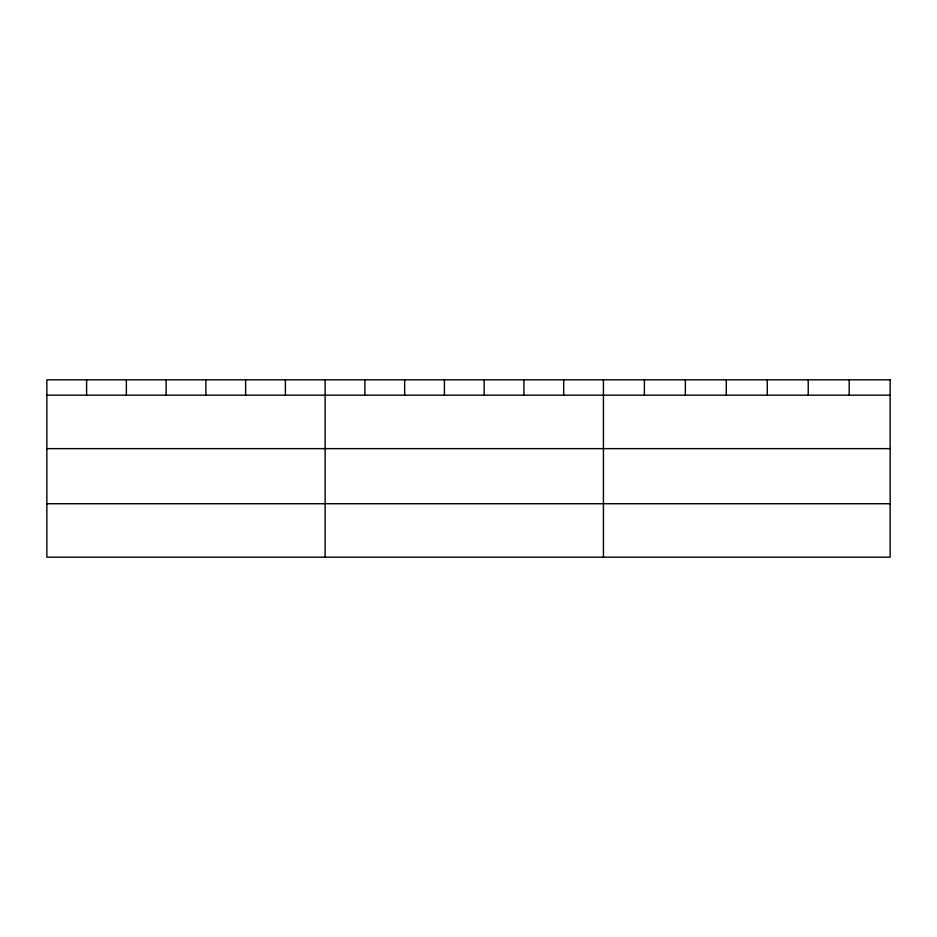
<?xml version="1.0" encoding="UTF-8"?>
<svg xmlns="http://www.w3.org/2000/svg" width="937" height="937" viewBox="0 0 937 937"><rect width="100%" height="100%" fill="white"/><g stroke="black" fill="none" stroke-linecap="round" stroke-linejoin="round"><path stroke-width="1.41" d="M46.85 395.18L890.15 395.18M46.85 448.636L890.15 448.636M46.85 503.731L890.15 503.731M849.191 379.813L849.191 395.18M808.233 379.813L808.233 395.18M767.274 379.813L767.274 395.18M726.304 379.813L726.304 395.18M685.345 379.813L685.345 395.18M644.387 379.813L644.387 395.18M603.428 379.813L603.428 557.187M563.676 379.813L563.676 395.18M523.912 379.813L523.912 395.18M484.16 379.813L484.16 395.18M444.407 379.813L444.407 395.18M404.655 379.813L404.655 395.18M364.891 379.813L364.891 395.18M325.139 379.813L325.139 557.187M285.387 379.813L285.387 395.18M245.623 379.813L245.623 395.18M205.871 379.813L205.871 395.18M166.118 379.813L166.118 395.18M126.366 379.813L126.366 395.18M86.602 379.813L86.602 395.18M890.15 379.813L46.85 379.813L46.85 557.187L890.15 557.187L890.15 379.813"/></g></svg>
